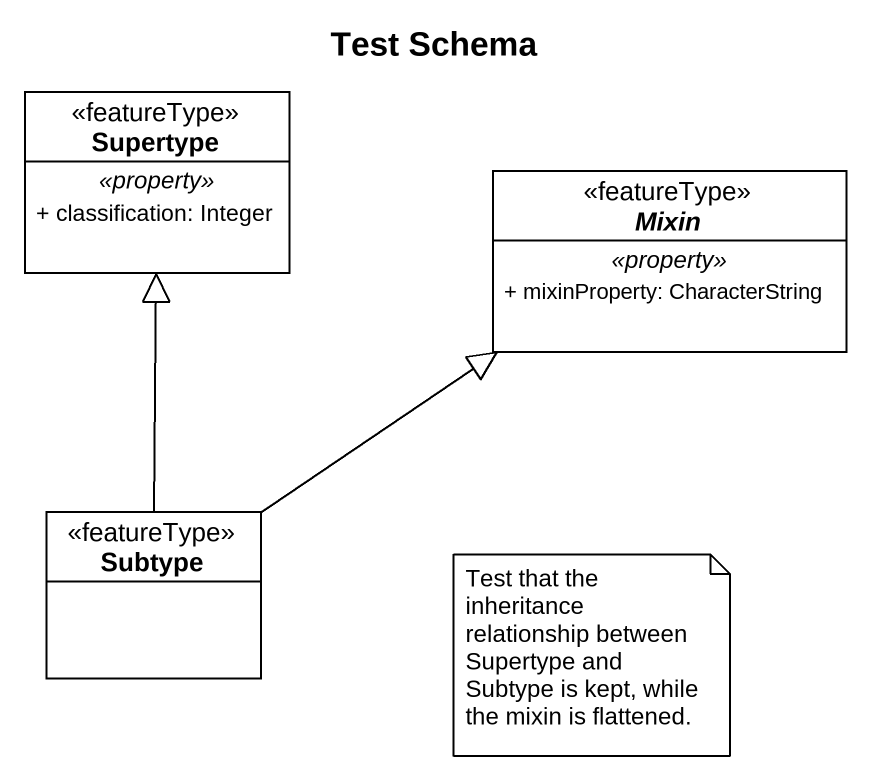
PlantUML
@startuml
title Test Schema
hide circle
hide empty members
skinparam classAttributeIconSize 0
class Supertype <<featureType>> {
  .. <<property>> ..
  + classification: Integer
}
abstract class Mixin <<featureType>> {
  .. <<property>> ..
  + mixinProperty: CharacterString
}
class Subtype <<featureType>>
Subtype -up-|> Supertype
Subtype -up-|> Mixin
note as N1
  Test that the inheritance relationship between Supertype and Subtype is kept, while the mixin is flattened.
end note
@enduml
